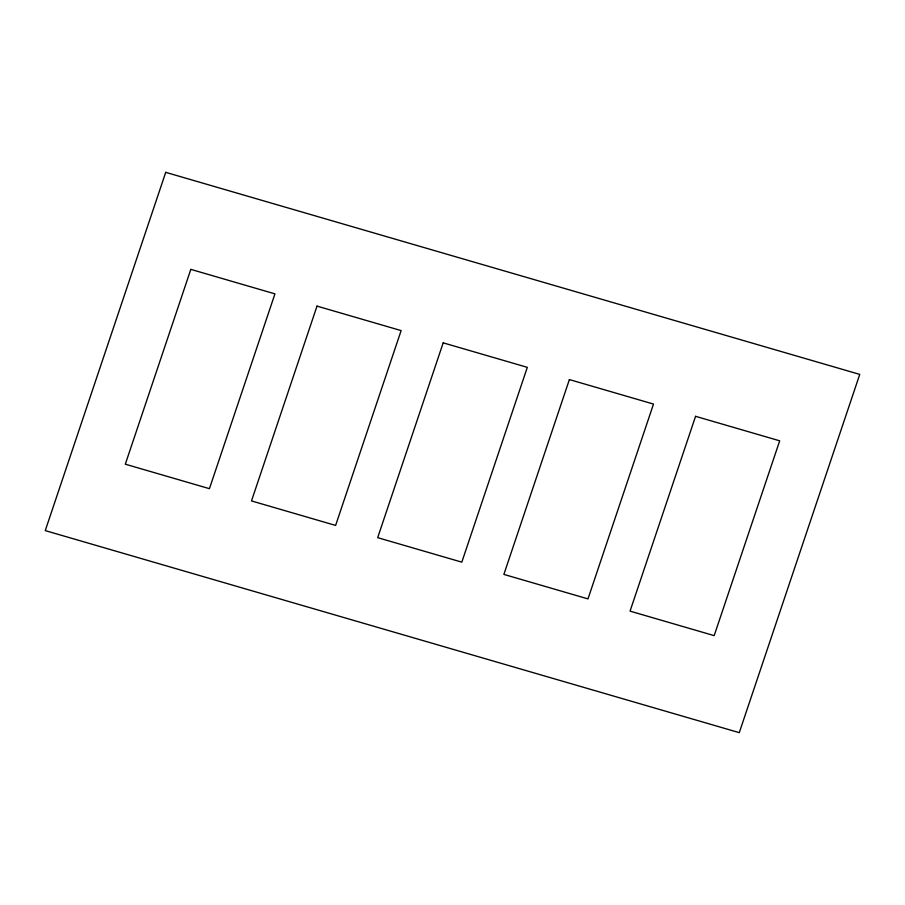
<?xml version="1.0" encoding="UTF-8"?>
<svg xmlns="http://www.w3.org/2000/svg" width="905" height="905" viewBox="0 0 905 905"><rect width="100%" height="100%" fill="white"/><g stroke="black" fill="none" stroke-linecap="round" stroke-linejoin="round"><path stroke-width="1.36" d="M165.728 172.346L45.25 530.602L739.272 732.654L859.75 374.399L165.728 172.346M190.819 269.373L125.309 464.186L209.428 488.677L274.95 293.865L190.819 269.373M317.01 306.105L251.5 500.929L335.619 525.42L401.13 330.597L317.01 306.105M443.19 342.848L377.679 537.66L461.81 562.152L527.321 367.34L443.19 342.848M569.381 379.58L503.87 574.404L587.99 598.895L653.5 404.071L569.381 379.58M695.572 416.323L630.05 611.135L714.181 635.627L779.691 440.814L695.572 416.323"/></g></svg>
